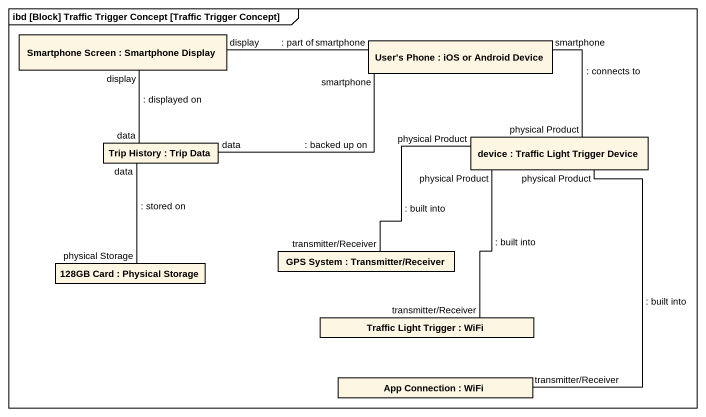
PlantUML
@startuml
mainframe ibd [Block] Traffic Trigger Concept [Traffic Trigger Concept]
rectangle "Smartphone Screen : Smartphone Display" as Smartphone_Screen
rectangle "User's Phone : iOS or Android Device" as User_s_Phone
rectangle "Trip History : Trip Data" as Trip_History
rectangle "device : Traffic Light Trigger Device" as device
rectangle "128GB Card : Physical Storage" as p128GB_Card
rectangle "GPS System : Transmitter/Receiver" as GPS_System
rectangle "Traffic Light Trigger : WiFi" as Traffic_Light_Trigger
rectangle "App Connection : WiFi" as App_Connection
Smartphone_Screen "display" -- "data" Trip_History : : displayed on
User_s_Phone "smartphone" -left- "display" Smartphone_Screen : : part of
User_s_Phone "smartphone" -left- "data" Trip_History : : backed up on
device "physical Product" -up- "smartphone" User_s_Phone : : connects to
p128GB_Card "physical Storage" -up- "data" Trip_History : : stored on
GPS_System "transmitter/Receiver" -right- "physical Product" device : : built into
Traffic_Light_Trigger "transmitter/Receiver" -up- "physical Product" device : : built into
App_Connection "transmitter/Receiver" -up- "physical Product" device : : built into
@enduml
